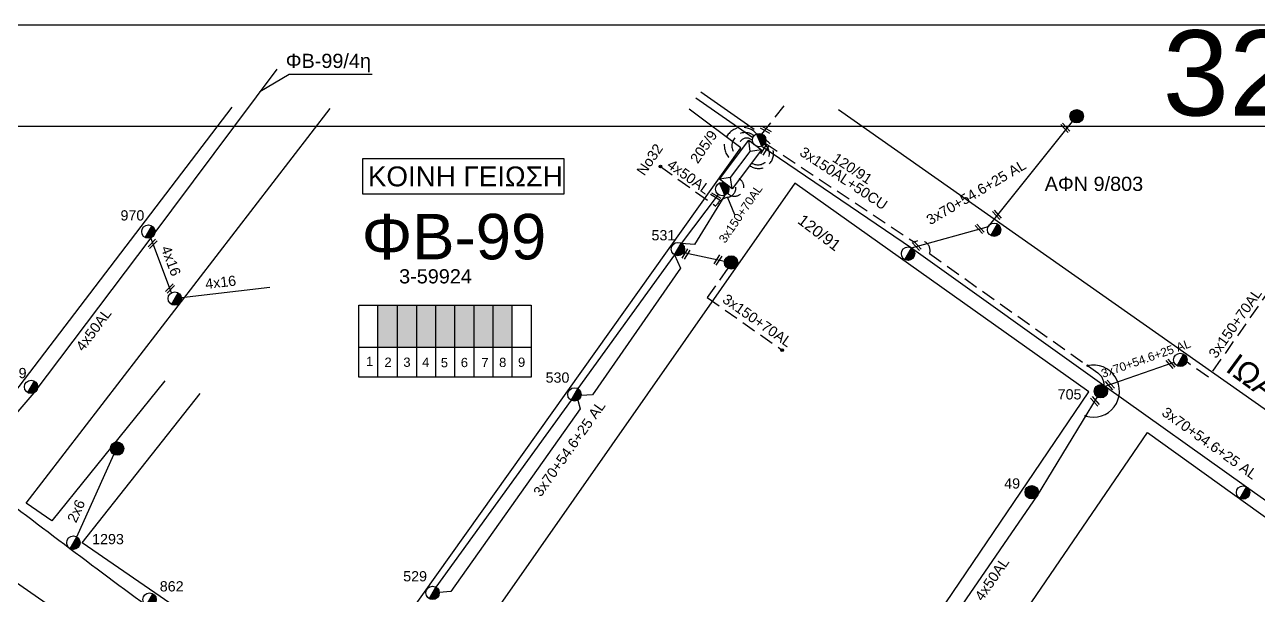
# Model space of a CAD drawing. Header units: millimetres. Extents: x 1421 to 7149, y 887 to 1917.
# Drawn here: x 6187.8 to 6405.1, y 1816.9 to 1917.4 of the extents above; entities that cross this region are included whole.
import ezdxf
from ezdxf.enums import TextEntityAlignment as Align

# ---------------------------------------------------------------- set-up
doc = ezdxf.new("R2010")
doc.units = ezdxf.units.MM
doc.linetypes.add('DASHED', pattern=[19.05, 12.7, -6.35])
for name, color, linetype in [('2x6', 7, 'SYN_LINE'), ('Pillar', 7, 'Continuous'), ('Άγνωστα', 7, 'Continuous'), ('Γυμνά εναέρια ΧΤ (3Φ)   4x50CU', 7, 'Continuous'), ('Γυμνά εναέρια ΧΤ (3Φ) 4x50AL', 7, 'Continuous'), ('Εναέρια παροχή ΧΤ 4x16', 7, 'SYN_LINE'), ('Επιγραφές - Σχήματα', 7, 'Continuous'), ('Καλώδια ΧΤ   3x150+70AL', 7, 'DASHED'), ('Καλώδια ΧΤ   3x150AL+50CU', 7, 'DASHED'), ('Μηχανική τομή', 7, 'Continuous'), ('Στύλος Ξύλινος', 7, 'Continuous'), ('Στύλος Ξύλινος @ 1', 7, 'Continuous'), ('Στύλος ΦΜ', 7, 'Continuous'), ('Στύλος ΦΜ @ 1', 7, 'Continuous'), ('Συνδέσεις', 7, 'Continuous'), ('Συνεστραμμένα ΧΤ   3x70+54.6+25 AL', 7, 'SYN_LINE'), ('Υποσταθμός εναέριος 2 στύλων', 7, 'Continuous'), ('Υποσταθμός πόλεως', 7, 'Continuous'), ('Υπόβαθρο ΔΕΗ', 7, 'Continuous'), ('Υπόγεια καλώδια Παροχών ΧΤ   4x50AL', 7, 'DASHED')]:
    doc.layers.add(name, color=color, linetype=linetype)
doc.styles.add('arial', font='arial.ttf')
doc.styles.get("Standard").update_dxf_attribs({"font": 'arial.ttf'})
doc.linetypes.add('SYN_LINE', pattern='A,0.5,-0.0001,["/\\/\\/\\/",Standard,S=0.1,R=0,X=0,Y=-0.05],-0.25', length=0.7501)

# ---------------------------------------------------------------- blocks, each defined once
blk = doc.blocks.new('ΥΠΑΡΧΩΝ ΞΥΛΙΝΟΣ ΣΤΥΛΟΣ')
at = {"layer": 'Στύλος Ξύλινος'}
h = blk.add_hatch(color=256, dxfattribs=at)
h.paths.add_polyline_path([(-2.62, 0, 0.270008), (-1.29, -2.28), (1.3, 2.27, 0.576266)])
h.paths.add_polyline_path([(-1.29, -2.28, 0.574793), (2.62, 0, 0.268822), (1.3, 2.27)])
blk.add_line((-1.29, -2.28), (1.3, 2.27), dxfattribs=at)
blk.add_circle((0, 0), 2.62, dxfattribs=at)
at = {"layer": 'Στύλος Ξύλινος', "flags": 4}
for tag, p in [('ΑΡΙΘΜΟΣ', (-4.91, 8.6)), ('ΤΥΠΟΣ', (-4.85, 3.39))]:
    blk.add_attdef(tag, p, '', height=4, dxfattribs=at)
blk = doc.blocks.new('ΥΠΟΣΤΑΘΜΟΣ ΕΝΑΕΡΙΟΣ ΕΠΙ 2 ΣΤΥΛΩΝ')
at = {"layer": 'Υποσταθμός εναέριος 2 στύλων', "linetype": 'Continuous'}
for points in [[(-11.97, -2.11, 0.574793), (-8.45, -0.07, 0.268822), (-9.64, 1.98)], [(9.68, -2.15, 0.574793), (13.19, -0.1, 0.268822), (12.01, 1.95)]]:
    blk.add_hatch(color=256, dxfattribs=at).paths.add_polyline_path(points)
for p, q in [((-11.97, -2.11), (-9.64, 1.98)), ((9.68, -2.15), (12.01, 1.95))]:
    blk.add_line(p, q, dxfattribs=at)
for centre in [(-10.81, -0.07), (10.84, -0.1)]:
    blk.add_circle(centre, 2.36, dxfattribs=at)
at = {"layer": 'Υποσταθμός πόλεως', "linetype": 'Continuous', "ltscale": 40}
blk.add_lwpolyline([(-8.57, 2.82), (8.57, 2.82), (8.57, -2.82), (-8.57, -2.82)], close=True, dxfattribs=at)
for points in [[(-5.75, 0), (-8.57, 2.82)], [(-8.57, -2.82), (-5.75, 0)], [(-5.75, 0), (5.75, 0)], [(5.75, 0), (8.57, 2.82)], [(8.57, -2.82), (5.75, 0)]]:
    blk.add_lwpolyline(points, dxfattribs=at)
at = {"layer": 'Υποσταθμός εναέριος 2 στύλων', "ltscale": 40, "flags": 1}
for tag, p in [('ΜΕΤΑΣΧΗΜΑΤΙΣΜΟΣ', (14.09, 2.51)), ('ΙΣΧΥΣ', (14.07, -0.28)), ('ΑΡΙΘΜΟΣ', (14.19, -3))]:
    blk.add_attdef(tag, p, '', height=1.8, dxfattribs=at)
blk = doc.blocks.new('ΥΠΑΡΧΩΝ ΤΣΙΜΕΝΤΕΝΙΟΣ ΣΤΥΛΟΣ')
at = {"layer": 'Στύλος ΦΜ'}
blk.add_hatch(color=256, dxfattribs=at).paths.add_polyline_path([(-1.29, -2.28, 0.574793), (2.62, 0, 0.268822), (1.3, 2.27)])
blk.add_line((-1.29, -2.28), (1.3, 2.27), dxfattribs=at)
blk.add_circle((0, 0), 2.62, dxfattribs=at)
at = {"layer": 'Στύλος ΦΜ', "flags": 4}
for tag, p in [('ΑΡΙΘΜΟΣ', (-4.68, 8.05)), ('ΤΥΠΟΣ', (-4.91, 3.03))]:
    blk.add_attdef(tag, p, '', height=4, dxfattribs=at)
blk = doc.blocks.new('_ΣΥΝΔΕΣΗ')
at = {"layer": 'Συνδέσεις', "linetype": 'SYN_LINE', "ltscale": 40}
blk.add_hatch(color=256, dxfattribs=at).paths.add_polyline_path([(0.5, -0.01, 1), (-0.5, -0.01, 1)])
at = {"layer": 'Συνδέσεις'}
blk.add_circle((0, -0.01), 0.5, dxfattribs=at)
blk = doc.blocks.new('ΜΗΧΑΝΙΚΗ ΤΟΜΗ')
at = {"layer": 'Μηχανική τομή', "ltscale": 40}
for p, q in [((-3.67, 1.17), (3.91, 1.17)), ((3.91, -0.38), (-3.67, -0.38))]:
    blk.add_line(p, q, dxfattribs=at)

msp = doc.modelspace()

# ---------------------------------------------------------------- hatches: boundary and pattern name
at = {"layer": 'Pillar', "linetype": 'DASHED', "lineweight": -3, "ltscale": 0.2}
h = msp.add_hatch(color=1, dxfattribs=at)
h.dxf.hatch_style = 1
h.paths.add_polyline_path([(6249.99, 1860.63), (6253.39, 1860.63), (6253.39, 1868.01), (6250, 1868.01)])
h = msp.add_hatch(color=6, dxfattribs=at)
h.dxf.hatch_style = 1
h.paths.add_polyline_path([(6253.47, 1860.64), (6256.86, 1860.63), (6256.86, 1868.01), (6253.48, 1868.01)])
h = msp.add_hatch(color=85, dxfattribs=at)
h.dxf.hatch_style = 1
h.paths.add_polyline_path([(6256.88, 1860.56), (6260.17, 1860.55), (6260.17, 1867.92), (6256.88, 1867.92)])
h = msp.add_hatch(color=27, dxfattribs=at)
h.dxf.hatch_style = 1
h.paths.add_polyline_path([(6263.56, 1867.98), (6260.18, 1867.98), (6260.18, 1860.61), (6263.56, 1860.61)])
h = msp.add_hatch(color=30, dxfattribs=at)
h.dxf.hatch_style = 1
h.paths.add_polyline_path([(6267.08, 1867.95), (6263.64, 1867.95), (6263.64, 1860.58), (6267.08, 1860.58)])
h = msp.add_hatch(color=62, dxfattribs=at)
h.dxf.hatch_style = 1
h.paths.add_polyline_path([(6270.36, 1867.98), (6266.97, 1867.98), (6266.97, 1860.6), (6270.36, 1860.6)])
h = msp.add_hatch(color=151, dxfattribs=at)
h.dxf.hatch_style = 1
h.paths.add_polyline_path([(6273.64, 1867.99), (6270.26, 1867.99), (6270.26, 1860.62), (6273.64, 1860.61)])

# ---------------------------------------------------------------- linework, layer by layer
at = {"lineweight": -3, "ltscale": 0.1}
for points in [[(4932.72, 1917.4), (7149.36, 1917.4), (7149.36, 887.4), (4932.72, 887.4)], [(5038.25, 1899.55), (6989.1, 1899.55), (6989.1, 911.99), (5038.25, 911.99)]]:
    msp.add_lwpolyline(points, close=True, dxfattribs=at)
at = {"layer": '2x6', "color": 62, "lineweight": -3, "ltscale": 20}
msp.add_lwpolyline([(6196.93, 1827.22), (6203.46, 1841.74)], dxfattribs=at)
at = {"layer": 'Pillar', "lineweight": -3, "ltscale": 40}
for points in [[(6246.67, 1855.36), (6246.67, 1868), (6277, 1868), (6277, 1855.33), (6246.67, 1855.36)], [(6250, 1855.36), (6250, 1868)], [(6253.44, 1855.36), (6253.44, 1868)], [(6256.88, 1855.35), (6256.88, 1868)], [(6260.18, 1855.35), (6260.18, 1868)], [(6263.56, 1855.35), (6263.56, 1868)], [(6266.96, 1855.34), (6266.96, 1868)], [(6270.3, 1855.34), (6270.3, 1868)], [(6273.68, 1855.34), (6273.68, 1868)], [(6246.67, 1860.65), (6277, 1860.62)]]:
    msp.add_lwpolyline(points, dxfattribs=at)
at = {"layer": 'Άγνωστα', "lineweight": -3, "ltscale": 0.1}
for p, q in [((6234.39, 1908.65), (6229.2, 1905.6)), ((6249, 1908.65), (6234.39, 1908.65)), ((6311.62, 1887), (6312.81, 1883.99))]:
    msp.add_line(p, q, dxfattribs=at)
at = {"layer": 'Γυμνά εναέρια ΧΤ (3Φ)   4x50CU', "color": 1, "lineweight": -3, "ltscale": 0.2}
msp.add_lwpolyline([(6303.88, 1877.3), (6311.09, 1875.78)], dxfattribs=at)
at = {"layer": 'Γυμνά εναέρια ΧΤ (3Φ) 4x50AL', "color": 85, "lineweight": -3, "ltscale": 0.1}
msp.add_lwpolyline([(6232.19, 1909.59), (6209.98, 1879.87), (6189.38, 1852.57), (6178.37, 1839.87)], dxfattribs=at)
at = {"layer": 'Γυμνά εναέρια ΧΤ (3Φ) 4x50AL', "color": 30, "lineweight": -3, "ltscale": 0.2}
msp.add_lwpolyline([(6306.95, 1749.88), (6327.68, 1777.93), (6347.12, 1806.73), (6366.22, 1834.51), (6376.77, 1851.87)], dxfattribs=at)
at = {"layer": 'Γυμνά εναέρια ΧΤ (3Φ) 4x50AL', "color": 62, "lineweight": -3, "ltscale": 0.2}
msp.add_arc((7408.89, 3438.85), 2018.82, 232.4507, 233.54013, dxfattribs=at)
at = {"layer": 'Εναέρια παροχή ΧΤ 4x16', "color": 85, "lineweight": -3, "ltscale": 10}
for points in [[(6213.62, 1870.19), (6209.98, 1879.87)], [(6230.94, 1871.13), (6215.38, 1869.31)]]:
    msp.add_lwpolyline(points, dxfattribs=at)
at = {"layer": 'Επιγραφές - Σχήματα', "color": 190, "lineweight": -3}
msp.add_lwpolyline([(6247.29, 1887.61), (6282.8, 1887.61), (6282.8, 1893.79), (6247.29, 1893.79)], close=True, dxfattribs=at)
at = {"layer": 'Καλώδια ΧΤ   3x150+70AL', "color": 6, "lineweight": -3, "ltscale": 0.2}
msp.add_lwpolyline([(6317.67, 1898.15), (6321.57, 1903.12)], dxfattribs=at)
at = {"layer": 'Καλώδια ΧΤ   3x150+70AL', "color": 62, "lineweight": -3, "ltscale": 0.2}
msp.add_lwpolyline([(6311.61, 1887.75, 1.184597), (6313.64, 1890.27, -5.400063)], format="xyb", dxfattribs=at)
at = {"layer": 'Καλώδια ΧΤ   3x150+70AL', "color": 1, "lineweight": -3, "ltscale": 0.2}
msp.add_lwpolyline([(6311.66, 1874.52), (6308.04, 1869.34), (6321.24, 1860.11)], dxfattribs=at)
at = {"layer": 'Καλώδια ΧΤ   3x150+70AL', "color": 30, "lineweight": -3, "ltscale": 0.2}
msp.add_lwpolyline([(6407.28, 1870.96), (6396.32, 1855.34), (6392.5, 1858.02)], dxfattribs=at)
at = {"layer": 'Καλώδια ΧΤ   3x150+70AL', "color": 85, "lineweight": -3, "ltscale": 0.2}
msp.add_arc((6314.24, 1896.11), 3.21, 39.8281, 227.8214, dxfattribs=at)
at = {"layer": 'Καλώδια ΧΤ   3x150+70AL', "color": 27, "lineweight": -3, "ltscale": 0.2}
msp.add_arc((6314.72, 1896.06), 2.35, 49.0478, 222.9748, dxfattribs=at)
at = {"layer": 'Καλώδια ΧΤ   3x150+70AL', "color": 133, "lineweight": -3, "ltscale": 0.2}
msp.add_arc((6315.01, 1896.05), 1.39, 44.7318, 218.3429, dxfattribs=at)
at = {"layer": 'Καλώδια ΧΤ   3x150+70AL', "color": 151, "lineweight": -3, "ltscale": 0.2}
msp.add_arc((6317.07, 1894.72), 2.64, 233.3066, 61.1209, dxfattribs=at)
at = {"layer": 'Καλώδια ΧΤ   3x150+70AL', "color": 6, "lineweight": -3, "ltscale": 0.2}
msp.add_arc((6316.97, 1894.74), 2.01, 236.1326, 55.1399, dxfattribs=at)
at = {"layer": 'Καλώδια ΧΤ   3x150+70AL', "color": 1, "lineweight": -3, "ltscale": 0.2}
for centre, radius, start, end in [((6311.35, 1888.72), 1.74, 278.7774, 18.638), ((6312.2, 1884.07), 2.99, 101.1343, 152.2855)]:
    msp.add_arc(centre, radius, start, end, dxfattribs=at)
at = {"layer": 'Καλώδια ΧΤ   3x150AL+50CU', "color": 30, "lineweight": -3, "ltscale": 0.2}
msp.add_lwpolyline([(6318.21, 1896.53), (6344.56, 1879.1, -0.714595), (6347.2, 1877.09), (6376.86, 1856.08, -0.24633), (6377.97, 1853.9, 2.123964)], format="xyb", dxfattribs=at)
at = {"layer": 'Συνεστραμμένα ΧΤ   3x70+54.6+25 AL', "color": 85, "lineweight": -3, "ltscale": 10}
msp.add_lwpolyline([(6316.07, 1897.5), (6306.04, 1904.45)], dxfattribs=at)
at = {"layer": 'Συνεστραμμένα ΧΤ   3x70+54.6+25 AL', "color": 151, "lineweight": -3, "ltscale": 10}
msp.add_lwpolyline([(6306.92, 1905.59), (6316.29, 1899)], dxfattribs=at)
at = {"layer": 'Συνεστραμμένα ΧΤ   3x70+54.6+25 AL', "color": 27, "lineweight": -3, "ltscale": 15}
msp.add_lwpolyline([(6317.64, 1896.01), (6344, 1878.11), (6357.56, 1881.88), (6372.39, 1900.36)], dxfattribs=at)
at = {"layer": 'Συνεστραμμένα ΧΤ   3x70+54.6+25 AL', "color": 1, "lineweight": -3, "ltscale": 10}
msp.add_lwpolyline([(6309.95, 1887.51), (6303.44, 1878.9)], dxfattribs=at)
at = {"layer": 'Συνεστραμμένα ΧΤ   3x70+54.6+25 AL', "color": 62, "lineweight": -3, "ltscale": 20}
for points in [[(6311.13, 1887.37), (6305.77, 1878.7), (6303.44, 1878.9)], [(6302.28, 1876.86), (6303.3, 1874.51), (6287.79, 1852.21), (6285.8, 1852.14)], [(6285.25, 1851.3), (6285.62, 1849.77), (6262.83, 1817.6), (6260.82, 1817.45)]]:
    msp.add_lwpolyline(points, dxfattribs=at)
at = {"layer": 'Συνεστραμμένα ΧΤ   3x70+54.6+25 AL', "color": 27, "lineweight": -3, "ltscale": 20}
msp.add_lwpolyline([(6344, 1878.11), (6377.97, 1853.9), (6403.02, 1836.04), (6426.44, 1819.55), (6447.52, 1818.83)], dxfattribs=at)
at = {"layer": 'Συνεστραμμένα ΧΤ   3x70+54.6+25 AL', "color": 1, "lineweight": -3, "ltscale": 20}
for points in [[(6302.27, 1876.86), (6285.22, 1853.32)], [(6284.05, 1851.27), (6260.23, 1818.39)]]:
    msp.add_lwpolyline(points, dxfattribs=at)
at = {"layer": 'Συνεστραμμένα ΧΤ   3x70+54.6+25 AL', "color": 30, "lineweight": -3, "ltscale": 20}
msp.add_lwpolyline([(6378.16, 1853.76), (6390.27, 1857.99)], dxfattribs=at)
at = {"layer": 'Υπόβαθρο ΔΕΗ', "lineweight": -3, "ltscale": 0.2}
for points in [[(6164.04, 1902.72), (6138.4, 1868.81), (6176.93, 1840.82), (6224.35, 1902.87)], [(6212.47, 1854.67), (6192.55, 1830.05), (6188.04, 1833.17), (6241.62, 1902.65)], [(6242.53, 1795.5), (6313.92, 1895.74), (6304.83, 1902.55)], [(6331.15, 1902.46), (6448.39, 1820.17), (6511.51, 1901.78)], [(6375.27, 1852.76), (6323.48, 1889.5), (6252.3, 1787.79), (6305.74, 1750.24), (6375.27, 1852.76)], [(6242.53, 1795.5), (6197.9, 1826.17), (6218.67, 1852.49)], [(6363.43, 1709.39), (6315.6, 1743.21), (6385.57, 1845.6), (6438.23, 1807.85), (6363.43, 1709.39)], [(6195.34, 1727.83), (6138.43, 1767.4), (6180.67, 1823.09), (6235.69, 1784.84), (6195.34, 1727.83)]]:
    msp.add_lwpolyline(points, dxfattribs=at)
at = {"layer": 'Υπόβαθρο ΔΕΗ', "lineweight": -3}
msp.add_arc((6376.07, 1852.89), 4.59, 252.9145, 102.9042, dxfattribs=at)
at = {"layer": 'Υπόγεια καλώδια Παροχών ΧΤ   4x50AL', "color": 1, "lineweight": -3, "ltscale": 0.2}
msp.add_line((6299.77, 1892.42), (6309.55, 1885.46), dxfattribs=at)

# ---------------------------------------------------------------- block references
at = {"layer": 'Μηχανική τομή', "lineweight": -3}
for p, xscale, yscale, zscale, rotation in [((6371.21, 1899.27), 0.2499999999966098, 0.2499999999966098, 0.2499999999966098, 131.7491457176247), ((6318.43, 1898.96), 0.2499999999968454, 0.2499999999968454, 0.2499999999968454, 149.4957336288333), ((6318.08, 1895.42), 0.2499999999965018, 0.2499999999965018, 0.2499999999965018, 237.3330390750818), ((6309.59, 1887.23), 0.2499999999968454, 0.2499999999968454, 0.2499999999968454, 149.4957336288333), ((6359.16, 1883.97), 0.2499999999966098, 0.2499999999966098, 0.2499999999966098, 131.7491457176247), ((6356.13, 1881.5), 0.2499999999966098, 0.2499999999966098, 0.2499999999966098, 131.7491457176247), ((6210.25, 1878.92), 0.2499999999971464, 0.2499999999971464, 0.2499999999971464, 225.795500887951), ((6345.03, 1878.52), 0.2499999999966098, 0.2499999999966098, 0.2499999999966098, 131.7491457176247), ((6304.22, 1877.09), 0.2499999999965018, 0.2499999999965018, 0.2499999999965018, 237.3330390750818), ((6309.84, 1876.05), 0.2499999999965018, 0.2499999999965018, 0.2499999999965018, 237.3330390750818), ((6213.33, 1871.05), 0.2499999999971464, 0.2499999999971464, 0.2499999999971464, 225.795500887951), ((6389.75, 1857.74), 0.2499999999966098, 0.2499999999966098, 0.2499999999966098, 131.7491457176247), ((6379.08, 1854.02), 0.2499999999966098, 0.2499999999966098, 0.2499999999966098, 131.7491457176247), ((6376.43, 1851.14), 0.2499999999966098, 0.2499999999966098, 0.2499999999966098, 131.7491457176247)]:
    msp.add_blockref('ΜΗΧΑΝΙΚΗ ΤΟΜΗ', p, dxfattribs=dict(at, xscale=xscale, yscale=yscale, zscale=zscale, rotation=rotation))
at = {"layer": 'Στύλος Ξύλινος @ 1', "lineweight": -3, "ltscale": 40, "xscale": 0.4499999999998181, "yscale": 0.4499999999998181, "zscale": 0.4499999999998181}
for p in [(6373.12, 1901.28), (6312.24, 1875.54), (6204.04, 1842.76)]:
    msp.add_blockref('ΥΠΑΡΧΩΝ ΞΥΛΙΝΟΣ ΣΤΥΛΟΣ', p, dxfattribs=at)
at = {"layer": 'Στύλος Ξύλινος @ 1', "lineweight": -3, "ltscale": 40}
ref = msp.add_blockref('ΥΠΑΡΧΩΝ ΞΥΛΙΝΟΣ ΣΤΥΛΟΣ', (6377.39, 1852.87), dxfattribs=dict(at, xscale=0.4499999999998181, yscale=0.4499999999998181, zscale=0.4499999999998181))
ref.add_attrib('ΑΡΙΘΜΟΣ', '705', (6369.77, 1851.42), dxfattribs={"layer": 'Στύλος Ξύλινος', "height": 1.8, "flags": 4})
ref = msp.add_blockref('ΥΠΑΡΧΩΝ ΞΥΛΙΝΟΣ ΣΤΥΛΟΣ', (6365.2, 1835.09), dxfattribs=dict(at, xscale=0.4499999999998181, yscale=0.4499999999998181, zscale=0.4499999999998181))
ref.add_attrib('ΑΡΙΘΜΟΣ', '49', (6360.35, 1835.73), dxfattribs={"layer": 'Στύλος Ξύλινος', "height": 1.8, "flags": 4})
at = {"layer": 'Στύλος ΦΜ @ 1', "lineweight": -3, "ltscale": 40}
ref = msp.add_blockref('ΥΠΑΡΧΩΝ ΤΣΙΜΕΝΤΕΝΙΟΣ ΣΤΥΛΟΣ', (6209.56, 1880.97), dxfattribs=dict(at, xscale=0.4499999999998181, yscale=0.4499999999998181, zscale=0.4499999999998181))
ref.add_attrib('ΑΡΙΘΜΟΣ', '970', (6204.65, 1882.93), dxfattribs={"layer": 'Στύλος ΦΜ', "height": 1.8, "flags": 4})
at = {"layer": 'Στύλος ΦΜ @ 1', "lineweight": -3, "ltscale": 40, "xscale": 0.4499999999998181, "yscale": 0.4499999999998181, "zscale": 0.4499999999998181}
for p in [(6358.58, 1881.3), (6343.41, 1877.09), (6214.21, 1869.18), (6391.38, 1858.38), (6402.43, 1835.02)]:
    msp.add_blockref('ΥΠΑΡΧΩΝ ΤΣΙΜΕΝΤΕΝΙΟΣ ΣΤΥΛΟΣ', p, dxfattribs=at)
at = {"layer": 'Στύλος ΦΜ @ 1', "lineweight": -3, "ltscale": 40}
ref = msp.add_blockref('ΥΠΑΡΧΩΝ ΤΣΙΜΕΝΤΕΝΙΟΣ ΣΤΥΛΟΣ', (6302.86, 1877.88), dxfattribs=dict(at, xscale=0.4499999999998181, yscale=0.4499999999998181, zscale=0.4499999999998181))
ref.add_attrib('ΑΡΙΘΜΟΣ', '531', (6298.21, 1879.43), dxfattribs={"layer": 'Στύλος ΦΜ', "height": 1.8, "flags": 4})
ref = msp.add_blockref('ΥΠΑΡΧΩΝ ΤΣΙΜΕΝΤΕΝΙΟΣ ΣΤΥΛΟΣ', (6188.9, 1853.64), dxfattribs=dict(at, xscale=0.4499999999998181, yscale=0.4499999999998181, zscale=0.4499999999998181))
ref.add_attrib('ΑΡΙΘΜΟΣ', '969', (6183.9, 1855.17), dxfattribs={"layer": 'Στύλος ΦΜ', "height": 1.8, "flags": 4})
ref = msp.add_blockref('ΥΠΑΡΧΩΝ ΤΣΙΜΕΝΤΕΝΙΟΣ ΣΤΥΛΟΣ', (6284.64, 1852.3), dxfattribs=dict(at, xscale=0.4499999999998181, yscale=0.4499999999998181, zscale=0.4499999999998181))
ref.add_attrib('ΑΡΙΘΜΟΣ', '530', (6279.55, 1854.37), dxfattribs={"layer": 'Στύλος ΦΜ', "height": 1.8, "flags": 4})
ref = msp.add_blockref('ΥΠΑΡΧΩΝ ΤΣΙΜΕΝΤΕΝΙΟΣ ΣΤΥΛΟΣ', (6196.35, 1826.2), dxfattribs=dict(at, xscale=0.4499999999998181, yscale=0.4499999999998181, zscale=0.4499999999998181))
ref.add_attrib('ΑΡΙΘΜΟΣ', '1293', (6199.65, 1825.93), dxfattribs={"layer": 'Στύλος ΦΜ', "height": 1.8, "flags": 4})
ref = msp.add_blockref('ΥΠΑΡΧΩΝ ΤΣΙΜΕΝΤΕΝΙΟΣ ΣΤΥΛΟΣ', (6209.77, 1816.19), dxfattribs=dict(at, xscale=0.4499999999998181, yscale=0.4499999999998181, zscale=0.4499999999998181))
ref.add_attrib('ΑΡΙΘΜΟΣ', '862', (6211.57, 1817.62), dxfattribs={"layer": 'Στύλος ΦΜ', "height": 1.8, "flags": 4})
ref = msp.add_blockref('ΥΠΑΡΧΩΝ ΤΣΙΜΕΝΤΕΝΙΟΣ ΣΤΥΛΟΣ', (6259.64, 1817.37), dxfattribs=dict(at, xscale=0.4499999999998181, yscale=0.4499999999998181, zscale=0.4499999999998181))
ref.add_attrib('ΑΡΙΘΜΟΣ', '529', (6254.46, 1819.39), dxfattribs={"layer": 'Στύλος ΦΜ', "height": 1.8, "flags": 4})
at = {"layer": 'Συνδέσεις', "lineweight": -3}
for p, xscale, yscale, zscale in [((6299.77, 1892.43), 0.4777242751392805, 0.4777242751392805, 0.4777242751392805), ((6321.24, 1860.12), 0.4777242751392805, 0.4777242751392805, 0.4777242751392805), ((6375.05, 1857.37), 0.25, 0.25, 0.25), ((6374.73, 1848.52), 0.25, 0.25, 0.25)]:
    msp.add_blockref('_ΣΥΝΔΕΣΗ', p, dxfattribs=dict(at, xscale=xscale, yscale=yscale, zscale=zscale))
at = {"layer": 'Υποσταθμός εναέριος 2 στύλων', "lineweight": -3, "xscale": 0.5, "yscale": 0.5, "zscale": 0.5, "rotation": 53.06405820256187}
msp.add_blockref('ΥΠΟΣΤΑΘΜΟΣ ΕΝΑΕΡΙΟΣ ΕΠΙ 2 ΣΤΥΛΩΝ', (6313.88, 1892.79), dxfattribs=at)

# ---------------------------------------------------------------- texts
at = {"lineweight": -3, "ltscale": 40, "insert": (6388.28, 1916.41), "char_height": 15, "width": 40.7486, "attachment_point": 1, "style": 'arial'}
msp.add_mtext('32', dxfattribs=at)
at = {"lineweight": -3, "ltscale": 40, "insert": (6401.51, 1859.75), "char_height": 4, "width": 64.8866, "attachment_point": 1, "rotation": 323.7145, "style": 'arial'}
msp.add_mtext('ΙΩΑΝΝΙΝΩΝ', dxfattribs=at)
at = {"layer": 'Pillar', "lineweight": -3, "ltscale": 30, "char_height": 1.63, "width": 11.2573, "attachment_point": 1}
for s, insert in [('1', (6247.92, 1858.93)), ('2', (6251.16, 1858.79)), ('3', (6254.49, 1858.79)), ('4', (6257.79, 1858.79)), ('5', (6261.09, 1858.71)), ('6', (6264.61, 1858.74)), ('7', (6268.24, 1858.74)), ('8', (6271.36, 1858.76)), ('9', (6274.69, 1858.79))]:
    msp.add_mtext(s, dxfattribs=dict(at, insert=insert))
at = {"layer": 'Άγνωστα', "lineweight": -3, "ltscale": 0.1}
for s, p in [('ΦΒ-99/4η', (6241.27, 1911.03)), ('ΑΦΝ 9/803', (6376.16, 1889.38)), ('3-59924', (6260.15, 1873.1))]:
    msp.add_text(s, height=2.5, dxfattribs=at).set_placement(p, align=Align.MIDDLE_CENTER)
for s, height, rotation, p in [('205/9', 1.8, 55.6763, (6307.4, 1895.91)), ('No32', 1.8, 55.6763, (6297.89, 1893.66)), ('3x150AL+50CU', 1.8, 326.5079, (6332.07, 1890.36)), ('4x50AL', 1.8, 324.541, (6304.78, 1890.63)), ('120/91', 1.8, 326.5079, (6333.62, 1892.08)), ('3x70+54.6+25 AL', 1.8, 30.6071, (6355.41, 1887.9)), ('3x150+70AL', 1.5, 55.6152, (6313.9, 1884.11)), ('120/91', 2, 322.6922, (6327.79, 1880.79)), ('4x16', 1.8, 290.6147, (6213.55, 1875.82)), (' 4x16', 1.8, 6.657, (6221.94, 1872.02)), ('3x150+70AL', 1.8, 325.0147, (6316.87, 1865.32)), ('3x150+70AL', 1.8, 54.9323, (6401.03, 1864.83)), ('4x50AL', 1.8, 53.2232, (6199.9, 1863.7)), ('3x70+54.6+25 AL', 1.5, 19.2652, (6385.32, 1858.64)), ('3x70+54.6+25 AL', 1.8, 54.6834, (6283.72, 1842.76)), ('3x70+54.6+25 AL', 1.8, 324.5079, (6396.56, 1843.72)), ('2x6', 1.8, 65.7886, (6196.83, 1831.78)), ('4x50AL', 1.8, 55.4901, (6358.18, 1819.81))]:
    msp.add_text(s, height=height, rotation=rotation, dxfattribs=at).set_placement(p, align=Align.MIDDLE_CENTER)
at = {"layer": 'Επιγραφές - Σχήματα', "color": 190, "lineweight": -3, "insert": (6248.24, 1892.44), "char_height": 3.5, "width": 35.1311, "attachment_point": 1}
msp.add_mtext('KOINH ΓΕΙΩΣΗ', dxfattribs=at)
at = {"layer": 'Υπόβαθρο ΔΕΗ', "lineweight": -3, "insert": (6247.14, 1884.09), "char_height": 8, "width": 84.6573, "attachment_point": 1}
msp.add_mtext('ΦB-99', dxfattribs=at)

doc.saveas('drawing.dxf')
